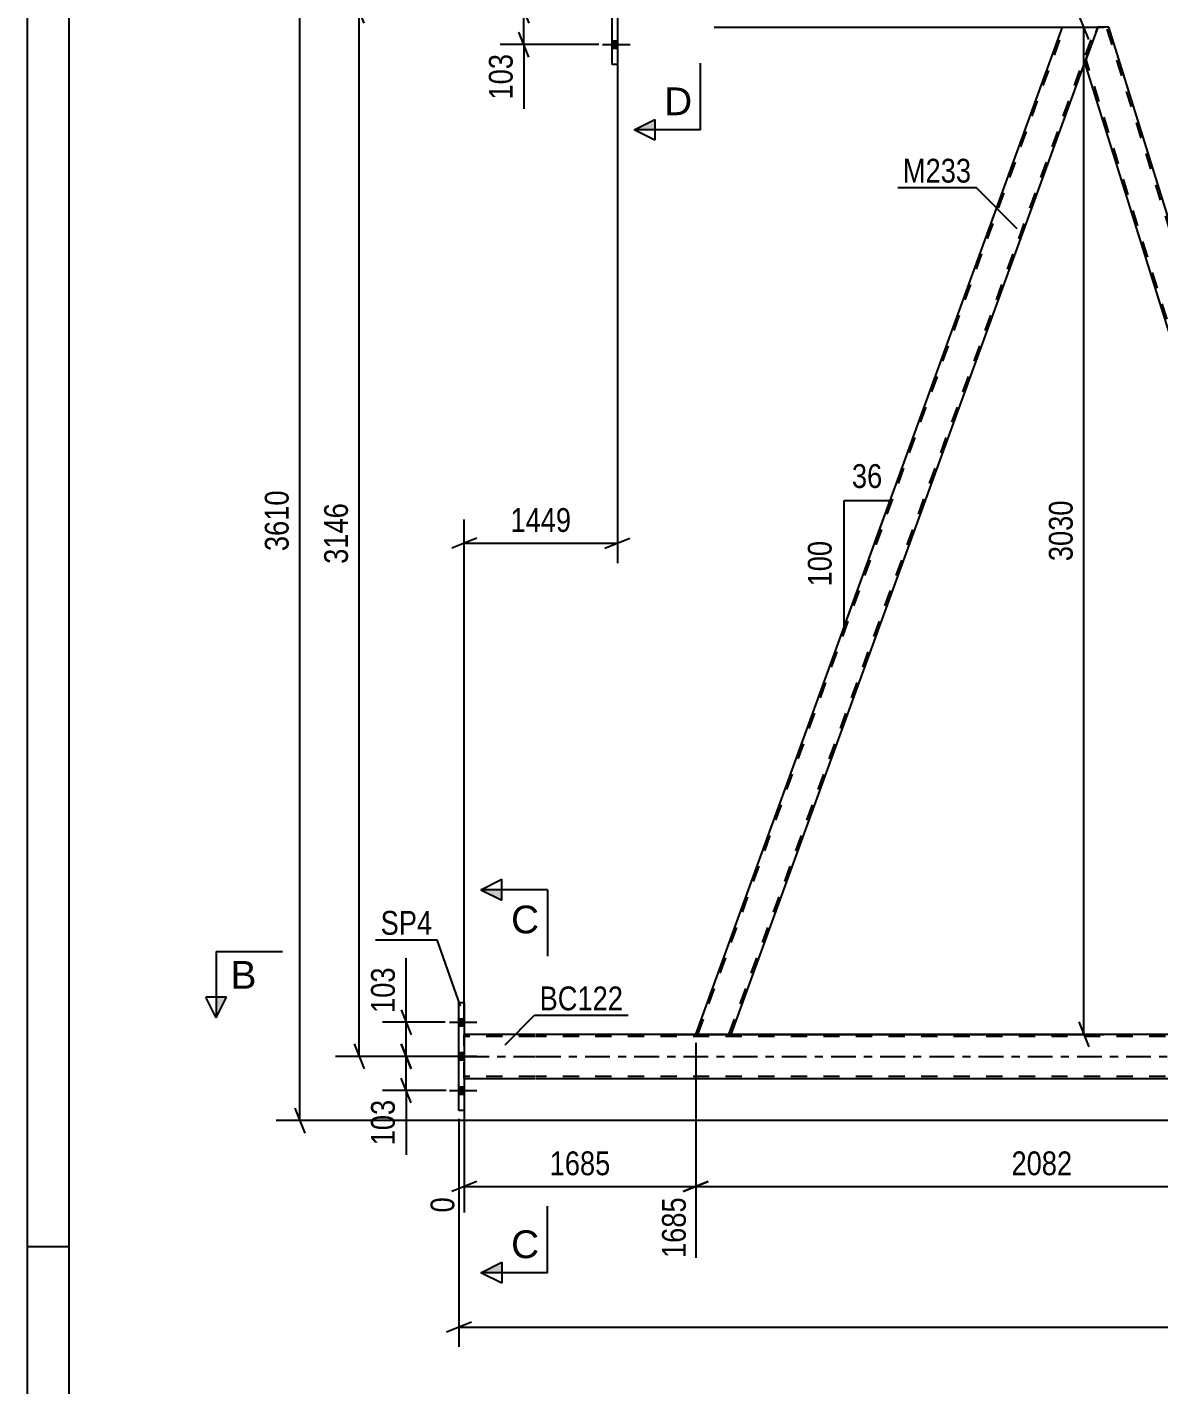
# Model space of a CAD drawing. Header units: millimetres. Extents: x 0 to 841, y 0 to 594.
# Drawn here: x 0 to 136.2, y 281.4 to 444.8 of the extents above; entities that cross this region are included whole.
import ezdxf

# ---------------------------------------------------------------- set-up
doc = ezdxf.new("R2010")
doc.units = ezdxf.units.MM
doc.linetypes.add('DXK_LINE_DOT2', pattern=[3.9198, 1.9599, -1.9599])
doc.linetypes.add('DXK_LINE_DOT3', pattern=[5.9187, 2.979, -0.9799, 0.9799, -0.9799])
doc.styles.add('Arial', font='ARIAL.TTF', dxfattribs={"height": 0.2})
doc.styles.add('Arial Narrow', font='ARIALN.TTF', dxfattribs={"height": 0.2})

# ---------------------------------------------------------------- blocks, each defined once
blk = doc.blocks.new('Unknown-283133210-1135')
at = {"color": 5, "linetype": 'Continuous'}
for p, q in [((0, 594), (0, 0)), ((5, 589), (5, 5)), ((5, 298), (0, 298))]:
    blk.add_line(p, q, dxfattribs=at)
blk = doc.blocks.new('Part-283133210-2037 - 1918')
at = {"color": 2, "linetype": 'Continuous'}
for p, q in [((61.12, 323.56), (52.6, 323.56)), ((159.09, 323.56), (61.22, 323.56)), ((52.6, 318.28), (61.12, 318.28)), ((61.22, 318.28), (159.09, 318.28))]:
    blk.add_line(p, q, dxfattribs=at)
at = {"color": 7, "linetype": 'DXK_LINE_DOT2'}
for p, q in [((52.6, 318.28), (52.6, 323.56)), ((61.12, 323.32), (52.6, 323.32)), ((732.77, 323.32), (61.22, 323.32)), ((61.12, 318.52), (52.6, 318.52)), ((732.77, 318.52), (61.22, 318.52))]:
    blk.add_line(p, q, dxfattribs=at)
at = {"color": 7, "linetype": 'DXK_LINE_DOT3'}
for p, q in [((52.6, 320.92), (61.12, 320.92)), ((61.22, 320.92), (732.77, 320.92))]:
    blk.add_line(p, q, dxfattribs=at)
blk = doc.blocks.new('Bolt-283133210-1989 - 1918')
at = {"linetype": 'Continuous'}
for points in [[(71.02, 450.44), (71.02, 451.32), (70.38, 451.32), (70.38, 450.44)], [(71.02, 450.44), (71.02, 451.32), (70.38, 451.32), (70.38, 450.44)], [(71.02, 450.44), (71.02, 451.32), (70.38, 451.32), (70.38, 450.44)], [(71.02, 446.36), (71.02, 447.24), (70.38, 447.24), (70.38, 446.36)], [(71.02, 446.36), (71.02, 447.24), (70.38, 447.24), (70.38, 446.36)], [(71.02, 442.24), (71.02, 443.12), (70.38, 443.12), (70.38, 442.24)], [(71.02, 442.24), (71.02, 443.12), (70.38, 443.12), (70.38, 442.24)], [(71.02, 442.24), (71.02, 443.12), (70.38, 443.12), (70.38, 442.24)]]:
    blk.add_hatch(color=1, dxfattribs=at).paths.add_polyline_path(points)
at = {"color": 1, "linetype": 'Continuous'}
for p, q in [((70.38, 451.32), (71.02, 451.32)), ((70.38, 451.32), (71.02, 451.32)), ((70.38, 451.32), (71.02, 451.32)), ((69.22, 450.88), (72.54, 450.88)), ((69.22, 450.88), (72.54, 450.88)), ((69.22, 450.88), (72.54, 450.88)), ((70.38, 450.44), (71.02, 450.44)), ((70.38, 450.44), (71.02, 450.44)), ((70.38, 450.44), (71.02, 450.44)), ((69.22, 446.8), (72.54, 446.8)), ((69.22, 446.8), (72.54, 446.8)), ((70.38, 447.24), (71.02, 447.24)), ((70.38, 447.24), (71.02, 447.24)), ((70.38, 446.36), (71.02, 446.36)), ((70.38, 446.36), (71.02, 446.36)), ((70.38, 443.12), (71.02, 443.12)), ((70.38, 443.12), (71.02, 443.12)), ((70.38, 443.12), (71.02, 443.12)), ((69.22, 442.68), (72.54, 442.68)), ((69.22, 442.68), (72.54, 442.68)), ((69.22, 442.68), (72.54, 442.68)), ((70.38, 442.24), (71.02, 442.24)), ((70.38, 442.24), (71.02, 442.24)), ((70.38, 442.24), (71.02, 442.24))]:
    blk.add_line(p, q, dxfattribs=at)
blk = doc.blocks.new('Bolt-283133210-1990 - 1918')
at = {"linetype": 'Continuous'}
for points in [[(52.6, 324.58), (52.6, 325.46), (51.96, 325.46), (51.96, 324.58)], [(52.6, 324.58), (52.6, 325.46), (51.96, 325.46), (51.96, 324.58)], [(52.6, 324.58), (52.6, 325.46), (51.96, 325.46), (51.96, 324.58)], [(52.6, 320.5), (52.6, 321.38), (51.96, 321.38), (51.96, 320.5)], [(52.6, 320.5), (52.6, 321.38), (51.96, 321.38), (51.96, 320.5)], [(52.6, 316.38), (52.6, 317.26), (51.96, 317.26), (51.96, 316.38)], [(52.6, 316.38), (52.6, 317.26), (51.96, 317.26), (51.96, 316.38)], [(52.6, 316.38), (52.6, 317.26), (51.96, 317.26), (51.96, 316.38)]]:
    blk.add_hatch(color=1, dxfattribs=at).paths.add_polyline_path(points)
at = {"color": 1, "linetype": 'Continuous'}
for p, q in [((51.96, 325.46), (52.6, 325.46)), ((51.96, 325.46), (52.6, 325.46)), ((51.96, 325.46), (52.6, 325.46)), ((50.8, 325.02), (54.12, 325.02)), ((50.8, 325.02), (54.12, 325.02)), ((50.8, 325.02), (54.12, 325.02)), ((51.96, 324.58), (52.6, 324.58)), ((51.96, 324.58), (52.6, 324.58)), ((51.96, 324.58), (52.6, 324.58)), ((50.8, 320.94), (54.12, 320.94)), ((50.8, 320.94), (54.12, 320.94)), ((51.96, 321.38), (52.6, 321.38)), ((51.96, 321.38), (52.6, 321.38)), ((51.96, 320.5), (52.6, 320.5)), ((51.96, 320.5), (52.6, 320.5)), ((51.96, 317.26), (52.6, 317.26)), ((51.96, 317.26), (52.6, 317.26)), ((51.96, 317.26), (52.6, 317.26)), ((50.8, 316.82), (54.12, 316.82)), ((50.8, 316.82), (54.12, 316.82)), ((50.8, 316.82), (54.12, 316.82)), ((51.96, 316.38), (52.6, 316.38)), ((51.96, 316.38), (52.6, 316.38)), ((51.96, 316.38), (52.6, 316.38))]:
    blk.add_line(p, q, dxfattribs=at)
blk = doc.blocks.new('Part-283133210-2337 - 1918')
at = {"color": 2, "linetype": 'Continuous'}
for p, q in [((70.38, 453.28), (71.02, 453.28)), ((70.38, 440.28), (70.38, 453.28)), ((71.02, 453.28), (71.02, 440.28)), ((71.02, 440.28), (70.38, 440.28))]:
    blk.add_line(p, q, dxfattribs=at)
blk = doc.blocks.new('Part-283133210-2342 - 1918')
at = {"color": 2, "linetype": 'Continuous'}
for p, q in [((51.96, 327.42), (52.6, 327.42)), ((51.96, 314.42), (51.96, 327.42)), ((52.6, 327.42), (52.6, 314.42)), ((52.6, 314.42), (51.96, 314.42))]:
    blk.add_line(p, q, dxfattribs=at)
blk = doc.blocks.new('Part-283133210-2442 - 1918')
at = {"color": 2, "linetype": 'Continuous'}
for p, q in [((128.83, 444.78), (127.28, 440.53)), ((130.14, 444.78), (128.83, 444.78)), ((166.42, 328.39), (130.14, 444.78)), ((162.23, 328.39), (127.28, 440.53))]:
    blk.add_line(p, q, dxfattribs=at)
at = {"color": 7, "linetype": 'DXK_LINE_DOT2'}
for p, q in [((166.71, 326.66), (129.89, 444.78)), ((163.99, 323.56), (127.41, 440.91)), ((163.74, 323.56), (162.23, 328.39)), ((165.58, 323.56), (166.85, 327.03)), ((166.85, 327.03), (166.42, 328.39)), ((163.74, 323.56), (165.58, 323.56))]:
    blk.add_line(p, q, dxfattribs=at)
blk = doc.blocks.new('Part-283133210-2447 - 1918')
at = {"color": 2, "linetype": 'Continuous'}
for p, q in [((80.45, 323.56), (124.57, 444.78)), ((124.57, 444.78), (128.83, 444.78)), ((84.71, 323.56), (127.28, 440.53))]:
    blk.add_line(p, q, dxfattribs=at)
at = {"color": 7, "linetype": 'DXK_LINE_DOT2'}
for p, q in [((80.7, 323.56), (124.82, 444.78)), ((84.45, 323.56), (128.57, 444.78)), ((127.28, 440.53), (128.83, 444.78)), ((84.71, 323.56), (80.45, 323.56))]:
    blk.add_line(p, q, dxfattribs=at)
blk = doc.blocks.new('StraightDimension-283133210-2959 - 1918')
at = {"color": 7, "linetype": 'Continuous'}
for p, q in [((80.45, 322.56), (80.45, 296.66)), ((52.6, 317.28), (52.6, 302.14)), ((54.1, 305.87), (51.1, 304.67)), ((78.95, 304.67), (81.95, 305.87)), ((52.6, 305.27), (80.45, 305.27))]:
    blk.add_line(p, q, dxfattribs=at)
at = {"color": 0}
blk.add_wipeout([(70.78, 306.02), (70.78, 310.22), (62.27, 310.22), (62.27, 306.02)], dxfattribs=at)
at = {"color": 0, "linetype": 'Continuous'}
for points in [[(52, 304.57), (47.8, 304.57), (47.8, 301.54), (52, 301.54)], [(79.85, 304.57), (75.65, 304.57), (75.65, 296.06), (79.85, 296.06)]]:
    blk.add_wipeout(points, dxfattribs=at)
at = {"color": 3, "style": 'Arial Narrow'}
blk.add_text('1685', height=2.863, dxfattribs=at).set_placement((62.87, 306.62))
at = {"color": 3, "linetype": 'Continuous', "style": 'Arial Narrow'}
for s, height, p in [('0', 2.86, (51.4, 302.14)), ('1685', 2.863, (79.25, 296.66))]:
    blk.add_text(s, height=height, rotation=90.0002, dxfattribs=at).set_placement(p)
blk = doc.blocks.new('StraightDimension-283133210-3567 - 1918')
at = {"color": 7, "linetype": 'Continuous'}
for p, q in [((44.99, 322.42), (46.19, 319.42)), ((51.6, 320.92), (42.74, 320.92)), ((45.59, 316.82), (45.59, 320.92)), ((46.19, 315.32), (44.99, 318.32)), ((50.43, 316.82), (42.74, 316.82))]:
    blk.add_line(p, q, dxfattribs=at)
at = {"color": 0}
blk.add_wipeout([(44.84, 316.3), (40.64, 316.3), (40.64, 309.62), (44.84, 309.62)], dxfattribs=at)
at = {"color": 7, "linetype": 'Continuous'}
blk.add_line((45.59, 316.82), (45.59, 309.09), dxfattribs=at)
blk.add_line((45.59, 316.82), (45.59, 309.09), dxfattribs=at)
at = {"color": 3, "style": 'Arial Narrow'}
blk.add_text('103', height=2.863, rotation=90.0002, dxfattribs=at).set_placement((44.24, 310.22))
blk = doc.blocks.new('StraightDimension-283133210-3545 - 1918')
at = {"color": 7, "linetype": 'Continuous'}
for p, q in [((127.75, 443.28), (126.55, 446.28)), ((82.65, 444.78), (129.55, 444.78)), ((127.15, 323.56), (127.15, 444.78)), ((77.48, 323.56), (129.55, 323.56)), ((126.55, 325.06), (127.75, 322.06))]:
    blk.add_line(p, q, dxfattribs=at)
at = {"color": 0}
blk.add_wipeout([(126.4, 388.43), (122.2, 388.43), (122.2, 379.92), (126.4, 379.92)], dxfattribs=at)
at = {"color": 3, "style": 'Arial Narrow'}
blk.add_text('3030', height=2.863, rotation=90.0002, dxfattribs=at).set_placement((125.8, 380.52))
blk = doc.blocks.new('StraightDimension-283133210-3576 - 1918')
at = {"color": 7, "linetype": 'Continuous'}
for p, q in [((44.99, 326.52), (46.19, 323.52)), ((50.29, 325.02), (42.74, 325.02)), ((45.59, 320.92), (45.59, 325.02)), ((46.19, 319.42), (44.99, 322.42)), ((51.6, 320.92), (42.74, 320.92))]:
    blk.add_line(p, q, dxfattribs=at)
at = {"color": 0}
blk.add_wipeout([(44.84, 332.23), (40.64, 332.23), (40.64, 325.55), (44.84, 325.55)], dxfattribs=at)
at = {"color": 7, "linetype": 'Continuous'}
blk.add_line((45.59, 325.02), (45.59, 332.76), dxfattribs=at)
blk.add_line((45.59, 325.02), (45.59, 332.76), dxfattribs=at)
at = {"color": 3, "style": 'Arial Narrow'}
blk.add_text('103', height=2.863, rotation=90.0002, dxfattribs=at).set_placement((44.24, 326.15))
blk = doc.blocks.new('StraightDimension-283133210-3556 - 1918')
at = {"color": 7, "linetype": 'Continuous'}
for p, q in [((71.02, 443.78), (71.02, 380.29)), ((52.6, 324.56), (52.6, 385.54)), ((54.1, 383.29), (51.1, 382.09)), ((52.6, 382.69), (71.02, 382.69)), ((69.52, 382.09), (72.52, 383.29))]:
    blk.add_line(p, q, dxfattribs=at)
at = {"color": 0}
blk.add_wipeout([(66.07, 383.44), (66.07, 387.64), (57.55, 387.64), (57.55, 383.44)], dxfattribs=at)
at = {"color": 3, "style": 'Arial Narrow'}
blk.add_text('1449', height=2.863, dxfattribs=at).set_placement((58.15, 384.04))
blk = doc.blocks.new('AngleDimension-283133210-2655 - 1918')
at = {"color": 7, "linetype": 'Continuous'}
for p, q in [((98.3, 387.83), (103.84, 387.83)), ((98.3, 372.61), (103.84, 387.83)), ((98.3, 372.61), (98.3, 387.83)), ((102.04, 382.9), (103.84, 387.83))]:
    blk.add_line(p, q, dxfattribs=at)
at = {"color": 0}
for points in [[(103.5, 388.73), (103.5, 392.93), (98.64, 392.93), (98.64, 388.73)], [(97.4, 383.56), (93.2, 383.56), (93.2, 376.88), (97.4, 376.88)]]:
    blk.add_wipeout(points, dxfattribs=at)
at = {"color": 3, "style": 'Arial Narrow'}
blk.add_text('36', height=2.863, dxfattribs=at).set_placement((99.24, 389.33))
blk.add_text('100', height=2.863, rotation=90.0002, dxfattribs=at).set_placement((96.8, 377.48))
blk = doc.blocks.new('StraightDimension-283133210-2669 - 1918')
at = {"color": 7, "linetype": 'Continuous'}
for p, q in [((51.96, 313.42), (51.96, 285.95)), ((53.46, 288.95), (50.46, 287.75)), ((51.96, 288.35), (779.7, 288.35))]:
    blk.add_line(p, q, dxfattribs=at)
blk = doc.blocks.new('StraightDimension-283133210-2942 - 1918')
at = {"color": 7, "linetype": 'Continuous'}
for p, q in [((80.45, 322.56), (80.45, 296.66)), ((163.74, 322.56), (163.74, 296.66)), ((81.95, 305.87), (78.95, 304.67)), ((162.24, 304.67), (165.24, 305.87)), ((80.45, 305.27), (163.74, 305.27))]:
    blk.add_line(p, q, dxfattribs=at)
at = {"color": 0}
blk.add_wipeout([(126.35, 306.02), (126.35, 310.22), (117.84, 310.22), (117.84, 306.02)], dxfattribs=at)
at = {"color": 0, "linetype": 'Continuous'}
blk.add_wipeout([(163.14, 304.57), (158.94, 304.57), (158.94, 296.06), (163.14, 296.06)], dxfattribs=at)
at = {"color": 3, "style": 'Arial Narrow'}
blk.add_text('2082', height=2.863, dxfattribs=at).set_placement((118.44, 306.62))
at = {"color": 3, "linetype": 'Continuous', "style": 'Arial Narrow'}
blk.add_text('3767', height=2.863, rotation=90.0002, dxfattribs=at).set_placement((162.54, 296.66))
blk = doc.blocks.new('StraightDimension-283133210-3595 - 1918')
at = {"color": 7, "linetype": 'Continuous'}
for p, q in [((59.17, 448.28), (60.37, 445.28)), ((70.02, 446.78), (56.92, 446.78)), ((59.77, 442.68), (59.77, 446.78)), ((60.37, 441.18), (59.17, 444.18)), ((68.77, 442.68), (56.92, 442.68))]:
    blk.add_line(p, q, dxfattribs=at)
at = {"color": 0}
blk.add_wipeout([(59.02, 442.16), (54.82, 442.16), (54.82, 435.48), (59.02, 435.48)], dxfattribs=at)
at = {"color": 7, "linetype": 'Continuous'}
blk.add_line((59.77, 442.68), (59.77, 434.95), dxfattribs=at)
blk.add_line((59.77, 442.68), (59.77, 434.95), dxfattribs=at)
at = {"color": 3, "style": 'Arial Narrow'}
blk.add_text('103', height=2.863, rotation=90.0002, dxfattribs=at).set_placement((58.42, 436.08))
blk = doc.blocks.new('StraightDimension-283133210-3605 - 1918')
at = {"color": 7, "linetype": 'Continuous'}
for p, q in [((40.55, 445.28), (39.35, 448.28)), ((70.02, 446.78), (37.1, 446.78)), ((39.95, 320.92), (39.95, 446.78)), ((39.35, 322.42), (40.55, 319.42)), ((51.6, 320.92), (37.1, 320.92))]:
    blk.add_line(p, q, dxfattribs=at)
at = {"color": 0}
blk.add_wipeout([(39.2, 388.11), (35, 388.11), (35, 379.6), (39.2, 379.6)], dxfattribs=at)
at = {"color": 3, "style": 'Arial Narrow'}
blk.add_text('3146', height=2.863, rotation=90.0002, dxfattribs=at).set_placement((38.6, 380.2))
blk = doc.blocks.new('StraightDimension-283133210-3613 - 1918')
at = {"color": 7, "linetype": 'Continuous'}
for p, q in [((71.94, 457.58), (29.96, 457.58)), ((33.41, 456.08), (32.21, 459.08)), ((32.81, 313.19), (32.81, 457.58)), ((32.21, 314.69), (33.41, 311.69)), ((158.09, 313.19), (29.96, 313.19))]:
    blk.add_line(p, q, dxfattribs=at)
at = {"color": 0}
blk.add_wipeout([(32.06, 389.64), (27.86, 389.64), (27.86, 381.13), (32.06, 381.13)], dxfattribs=at)
at = {"color": 3, "style": 'Arial Narrow'}
blk.add_text('3610', height=2.863, rotation=90.0002, dxfattribs=at).set_placement((31.46, 381.73))
blk = doc.blocks.new('Mark-283133210-2033 - 1918')
at = {"color": 0}
blk.add_wipeout([(71.71, 326.47), (71.71, 329.47), (61.66, 329.47), (61.66, 326.47)], dxfattribs=at)
blk.add_wipeout([(71.71, 326.47), (71.71, 329.47), (61.66, 329.47), (61.66, 326.47)], dxfattribs=at)
at = {"color": 30, "linetype": 'Continuous'}
for p, q in [((57.53, 322.33), (61.06, 325.87)), ((61.06, 325.87), (72.31, 325.87))]:
    blk.add_line(p, q, dxfattribs=at)
at = {"color": 3, "style": 'Arial Narrow'}
blk.add_text('BC122', height=2.863, dxfattribs=at).set_placement((61.66, 326.47))
blk = doc.blocks.new('Mark-283133210-2338 - 1918')
at = {"color": 0}
blk.add_wipeout([(48.74, 335.56), (48.74, 338.56), (42.53, 338.56), (42.53, 335.56)], dxfattribs=at)
blk.add_wipeout([(48.74, 335.56), (48.74, 338.56), (42.53, 338.56), (42.53, 335.56)], dxfattribs=at)
at = {"color": 30, "linetype": 'Continuous'}
for p in [(41.93, 334.96), (52.13, 326.97)]:
    blk.add_line(p, (49.34, 334.96), dxfattribs=at)
at = {"color": 3, "style": 'Arial Narrow'}
blk.add_text('SP4', height=2.863, dxfattribs=at).set_placement((42.53, 335.56))
blk = doc.blocks.new('SectionMark-283133210-3638 - 1918')
at = {"linetype": 'Continuous'}
blk.add_hatch(color=6, dxfattribs=at).paths.add_polyline_path([(22.73, 328.06), (23.98, 328.06), (22.73, 325.56)])
at = {"color": 6, "linetype": 'Continuous'}
for p, q in [((22.73, 333.56), (30.73, 333.56)), ((22.73, 333.56), (22.73, 325.56)), ((22.73, 325.56), (21.48, 328.06)), ((23.98, 328.06), (21.48, 328.06)), ((22.73, 325.56), (23.98, 328.06))]:
    blk.add_line(p, q, dxfattribs=at)
at = {"color": 0, "linetype": 'Continuous'}
blk.add_wipeout([(27.59, 329.06), (27.59, 332.56), (24.48, 332.56), (24.48, 329.06)], dxfattribs=at)
at = {"color": 3, "linetype": 'Continuous', "style": 'Arial'}
blk.add_text('B', height=3.34, dxfattribs=at).set_placement((24.48, 329.06))
blk = doc.blocks.new('Mark-283133210-2443 - 1918')
at = {"color": 0}
blk.add_wipeout([(113.59, 426.08), (113.59, 429.08), (105.37, 429.08), (105.37, 426.08)], dxfattribs=at)
blk.add_wipeout([(113.59, 426.08), (113.59, 429.08), (105.37, 429.08), (105.37, 426.08)], dxfattribs=at)
at = {"color": 30, "linetype": 'Continuous'}
for p in [(104.77, 425.48), (119.14, 420.53)]:
    blk.add_line(p, (114.19, 425.48), dxfattribs=at)
at = {"color": 3, "style": 'Arial Narrow'}
blk.add_text('M233', height=2.863, dxfattribs=at).set_placement((105.37, 426.08))
blk = doc.blocks.new('SectionMark-283133210-3630 - 1918')
at = {"linetype": 'Continuous'}
for points in [[(75.52, 471.75), (75.52, 470.5), (73.02, 471.75)], [(75.52, 433.69), (75.52, 432.44), (73.02, 432.44)]]:
    blk.add_hatch(color=6, dxfattribs=at).paths.add_polyline_path(points)
at = {"color": 6, "linetype": 'Continuous'}
for p, q in [((73.02, 471.75), (75.52, 473)), ((75.52, 470.5), (75.52, 473)), ((81.02, 471.75), (73.02, 471.75)), ((73.02, 471.75), (75.52, 470.5)), ((81.02, 471.75), (81.02, 463.75)), ((81.02, 432.44), (81.02, 440.44)), ((73.02, 432.44), (75.52, 433.69)), ((75.52, 433.69), (75.52, 431.19)), ((81.02, 432.44), (73.02, 432.44)), ((75.52, 431.19), (73.02, 432.44))]:
    blk.add_line(p, q, dxfattribs=at)
at = {"color": 0, "linetype": 'Continuous'}
for points in [[(80.02, 466.5), (80.02, 470), (76.65, 470), (76.65, 466.5)], [(80.02, 434.19), (80.02, 437.69), (76.65, 437.69), (76.65, 434.19)]]:
    blk.add_wipeout(points, dxfattribs=at)
at = {"color": 3, "linetype": 'Continuous', "style": 'Arial'}
for p in [(76.65, 466.5), (76.65, 434.19)]:
    blk.add_text('D', height=3.34, dxfattribs=at).set_placement(p)
blk = doc.blocks.new('SectionMark-283133210-3632 - 1918')
at = {"linetype": 'Continuous'}
for points in [[(57.1, 340.98), (57.1, 339.73), (54.6, 340.98)], [(57.1, 296.14), (57.1, 294.89), (54.6, 294.89)]]:
    blk.add_hatch(color=6, dxfattribs=at).paths.add_polyline_path(points)
at = {"color": 6, "linetype": 'Continuous'}
for p, q in [((54.6, 340.98), (57.1, 342.23)), ((57.1, 339.73), (57.1, 342.23)), ((62.6, 340.98), (54.6, 340.98)), ((54.6, 340.98), (57.1, 339.73)), ((62.6, 340.98), (62.6, 332.98)), ((62.6, 294.89), (62.6, 302.89)), ((54.6, 294.89), (57.1, 296.14)), ((57.1, 296.14), (57.1, 293.64)), ((62.6, 294.89), (54.6, 294.89)), ((57.1, 293.64), (54.6, 294.89))]:
    blk.add_line(p, q, dxfattribs=at)
at = {"color": 0, "linetype": 'Continuous'}
for points in [[(61.6, 335.73), (61.6, 339.23), (58.23, 339.23), (58.23, 335.73)], [(61.6, 296.64), (61.6, 300.14), (58.23, 300.14), (58.23, 296.64)]]:
    blk.add_wipeout(points, dxfattribs=at)
at = {"color": 3, "linetype": 'Continuous', "style": 'Arial'}
for p in [(58.23, 335.73), (58.23, 296.64)]:
    blk.add_text('C', height=3.34, dxfattribs=at).set_placement(p)

msp = doc.modelspace()

# ---------------------------------------------------------------- block references
for name in ['Unknown-283133210-1135', 'Part-283133210-2337 - 1918', 'Bolt-283133210-1989 - 1918', 'Part-283133210-2447 - 1918', 'Part-283133210-2442 - 1918', 'Part-283133210-2342 - 1918', 'Bolt-283133210-1990 - 1918', 'Part-283133210-2037 - 1918']:
    msp.add_blockref(name, (0, 0))

# ---------------------------------------------------------------- next in the draw order: block references
msp.add_blockref('StraightDimension-283133210-2959 - 1918', (0, 0))

# ---------------------------------------------------------------- next in the draw order: block references
for name in ['StraightDimension-283133210-3545 - 1918', 'StraightDimension-283133210-3567 - 1918']:
    msp.add_blockref(name, (0, 0))

# ---------------------------------------------------------------- next in the draw order: block references
for name in ['AngleDimension-283133210-2655 - 1918', 'StraightDimension-283133210-3576 - 1918']:
    msp.add_blockref(name, (0, 0))

# ---------------------------------------------------------------- next in the draw order: block references
msp.add_blockref('StraightDimension-283133210-3556 - 1918', (0, 0))

# ---------------------------------------------------------------- next in the draw order: block references
msp.add_blockref('StraightDimension-283133210-2669 - 1918', (0, 0))

# ---------------------------------------------------------------- next in the draw order: block references
for name in ['StraightDimension-283133210-3595 - 1918', 'StraightDimension-283133210-2942 - 1918']:
    msp.add_blockref(name, (0, 0))

# ---------------------------------------------------------------- next in the draw order: block references
msp.add_blockref('StraightDimension-283133210-3605 - 1918', (0, 0))

# ---------------------------------------------------------------- next in the draw order: block references
msp.add_blockref('StraightDimension-283133210-3613 - 1918', (0, 0))

# ---------------------------------------------------------------- next in the draw order: block references
for name in ['SectionMark-283133210-3630 - 1918', 'Mark-283133210-2443 - 1918', 'Mark-283133210-2338 - 1918', 'Mark-283133210-2033 - 1918']:
    msp.add_blockref(name, (0, 0))

# ---------------------------------------------------------------- next in the draw order: block references
msp.add_blockref('SectionMark-283133210-3638 - 1918', (0, 0))

# ---------------------------------------------------------------- next in the draw order: block references
msp.add_blockref('SectionMark-283133210-3632 - 1918', (0, 0))

doc.saveas('drawing.dxf')
